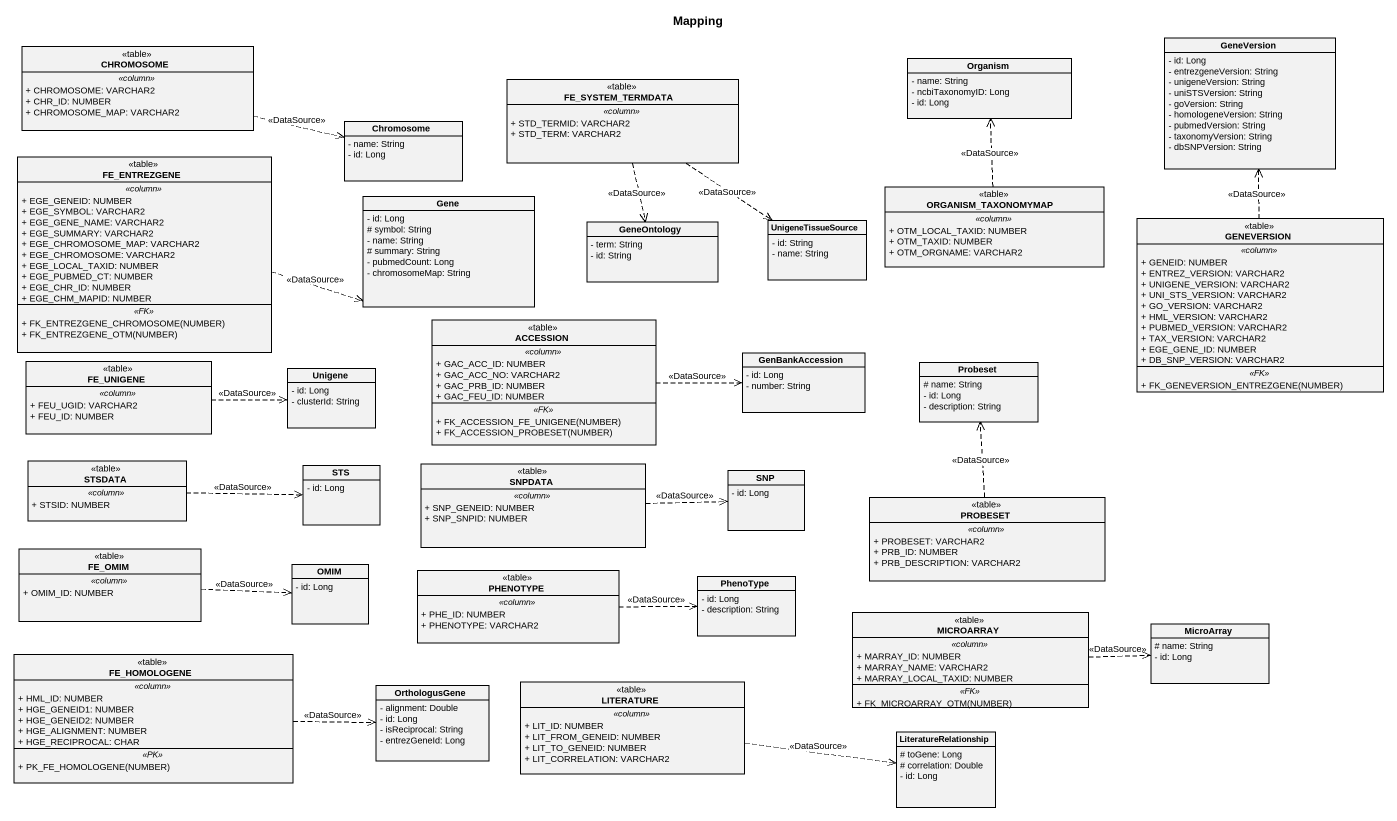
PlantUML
@startuml
title Mapping
hide circle
hide empty members
skinparam classAttributeIconSize 0
class CHROMOSOME <<table>> {
  .. <<column>> ..
  + CHROMOSOME: VARCHAR2
  + CHR_ID: NUMBER
  + CHROMOSOME_MAP: VARCHAR2
}
class GeneVersion {
  - id: Long
  - entrezgeneVersion: String
  - unigeneVersion: String
  - uniSTSVersion: String
  - goVersion: String
  - homologeneVersion: String
  - pubmedVersion: String
  - taxonomyVersion: String
  - dbSNPVersion: String
}
class FE_SYSTEM_TERMDATA <<table>> {
  .. <<column>> ..
  + STD_TERMID: VARCHAR2
  + STD_TERM: VARCHAR2
}
class Organism {
  - name: String
  - ncbiTaxonomyID: Long
  - id: Long
}
class Chromosome {
  - name: String
  - id: Long
}
class FE_ENTREZGENE <<table>> {
  .. <<column>> ..
  + EGE_GENEID: NUMBER
  + EGE_SYMBOL: VARCHAR2
  + EGE_GENE_NAME: VARCHAR2
  + EGE_SUMMARY: VARCHAR2
  + EGE_CHROMOSOME_MAP: VARCHAR2
  + EGE_CHROMOSOME: VARCHAR2
  + EGE_LOCAL_TAXID: NUMBER
  + EGE_PUBMED_CT: NUMBER
  + EGE_CHR_ID: NUMBER
  + EGE_CHM_MAPID: NUMBER
  .. <<FK>> ..
  + FK_ENTREZGENE_CHROMOSOME(NUMBER)
  + FK_ENTREZGENE_OTM(NUMBER)
}
class Gene {
  - id: Long
  # symbol: String
  - name: String
  # summary: String
  - pubmedCount: Long
  - chromosomeMap: String
}
class ORGANISM_TAXONOMYMAP <<table>> {
  .. <<column>> ..
  + OTM_LOCAL_TAXID: NUMBER
  + OTM_TAXID: NUMBER
  + OTM_ORGNAME: VARCHAR2
}
class GeneOntology {
  - term: String
  - id: String
}
class UnigeneTissueSource {
  - id: String
  - name: String
}
class GENEVERSION <<table>> {
  .. <<column>> ..
  + GENEID: NUMBER
  + ENTREZ_VERSION: VARCHAR2
  + UNIGENE_VERSION: VARCHAR2
  + UNI_STS_VERSION: VARCHAR2
  + GO_VERSION: VARCHAR2
  + HML_VERSION: VARCHAR2
  + PUBMED_VERSION: VARCHAR2
  + TAX_VERSION: VARCHAR2
  + EGE_GENE_ID: NUMBER
  + DB_SNP_VERSION: VARCHAR2
  .. <<FK>> ..
  + FK_GENEVERSION_ENTREZGENE(NUMBER)
}
class ACCESSION <<table>> {
  .. <<column>> ..
  + GAC_ACC_ID: NUMBER
  + GAC_ACC_NO: VARCHAR2
  + GAC_PRB_ID: NUMBER
  + GAC_FEU_ID: NUMBER
  .. <<FK>> ..
  + FK_ACCESSION_FE_UNIGENE(NUMBER)
  + FK_ACCESSION_PROBESET(NUMBER)
}
class GenBankAccession {
  - id: Long
  - number: String
}
class FE_UNIGENE <<table>> {
  .. <<column>> ..
  + FEU_UGID: VARCHAR2
  + FEU_ID: NUMBER
}
class Unigene {
  - id: Long
  - clusterId: String
}
class Probeset {
  # name: String
  - id: Long
  - description: String
}
class STSDATA <<table>> {
  .. <<column>> ..
  + STSID: NUMBER
}
class STS {
  - id: Long
}
class SNPDATA <<table>> {
  .. <<column>> ..
  + SNP_GENEID: NUMBER
  + SNP_SNPID: NUMBER
}
class SNP {
  - id: Long
}
class PROBESET <<table>> {
  .. <<column>> ..
  + PROBESET: VARCHAR2
  + PRB_ID: NUMBER
  + PRB_DESCRIPTION: VARCHAR2
}
class FE_OMIM <<table>> {
  .. <<column>> ..
  + OMIM_ID: NUMBER
}
class OMIM {
  - id: Long
}
class PHENOTYPE <<table>> {
  .. <<column>> ..
  + PHE_ID: NUMBER
  + PHENOTYPE: VARCHAR2
}
class PhenoType {
  - id: Long
  - description: String
}
class MICROARRAY <<table>> {
  .. <<column>> ..
  + MARRAY_ID: NUMBER
  + MARRAY_NAME: VARCHAR2
  + MARRAY_LOCAL_TAXID: NUMBER
  .. <<FK>> ..
  + FK_MICROARRAY_OTM(NUMBER)
}
class MicroArray {
  # name: String
  - id: Long
}
class FE_HOMOLOGENE <<table>> {
  .. <<column>> ..
  + HML_ID: NUMBER
  + HGE_GENEID1: NUMBER
  + HGE_GENEID2: NUMBER
  + HGE_ALIGNMENT: NUMBER
  + HGE_RECIPROCAL: CHAR
  .. <<PK>> ..
  + PK_FE_HOMOLOGENE(NUMBER)
}
class OrthologusGene {
  - alignment: Double
  - id: Long
  - isReciprocal: String
  - entrezGeneId: Long
}
class LITERATURE <<table>> {
  .. <<column>> ..
  + LIT_ID: NUMBER
  + LIT_FROM_GENEID: NUMBER
  + LIT_TO_GENEID: NUMBER
  + LIT_CORRELATION: VARCHAR2
}
class LiteratureRelationship {
  # toGene: Long
  # correlation: Double
  - id: Long
}
CHROMOSOME .right.> Chromosome : <<DataSource>>
FE_SYSTEM_TERMDATA ..> GeneOntology : <<DataSource>>
FE_SYSTEM_TERMDATA ..> UnigeneTissueSource : <<DataSource>>
FE_ENTREZGENE .right.> Gene : <<DataSource>>
ORGANISM_TAXONOMYMAP .up.> Organism : <<DataSource>>
GENEVERSION .up.> GeneVersion : <<DataSource>>
ACCESSION .right.> GenBankAccession : <<DataSource>>
FE_UNIGENE .right.> Unigene : <<DataSource>>
STSDATA .right.> STS : <<DataSource>>
SNPDATA .right.> SNP : <<DataSource>>
PROBESET .up.> Probeset : <<DataSource>>
FE_OMIM .right.> OMIM : <<DataSource>>
PHENOTYPE .right.> PhenoType : <<DataSource>>
MICROARRAY .right.> MicroArray : <<DataSource>>
FE_HOMOLOGENE .right.> OrthologusGene : <<DataSource>>
LITERATURE .right.> LiteratureRelationship : <<DataSource>>
@enduml
